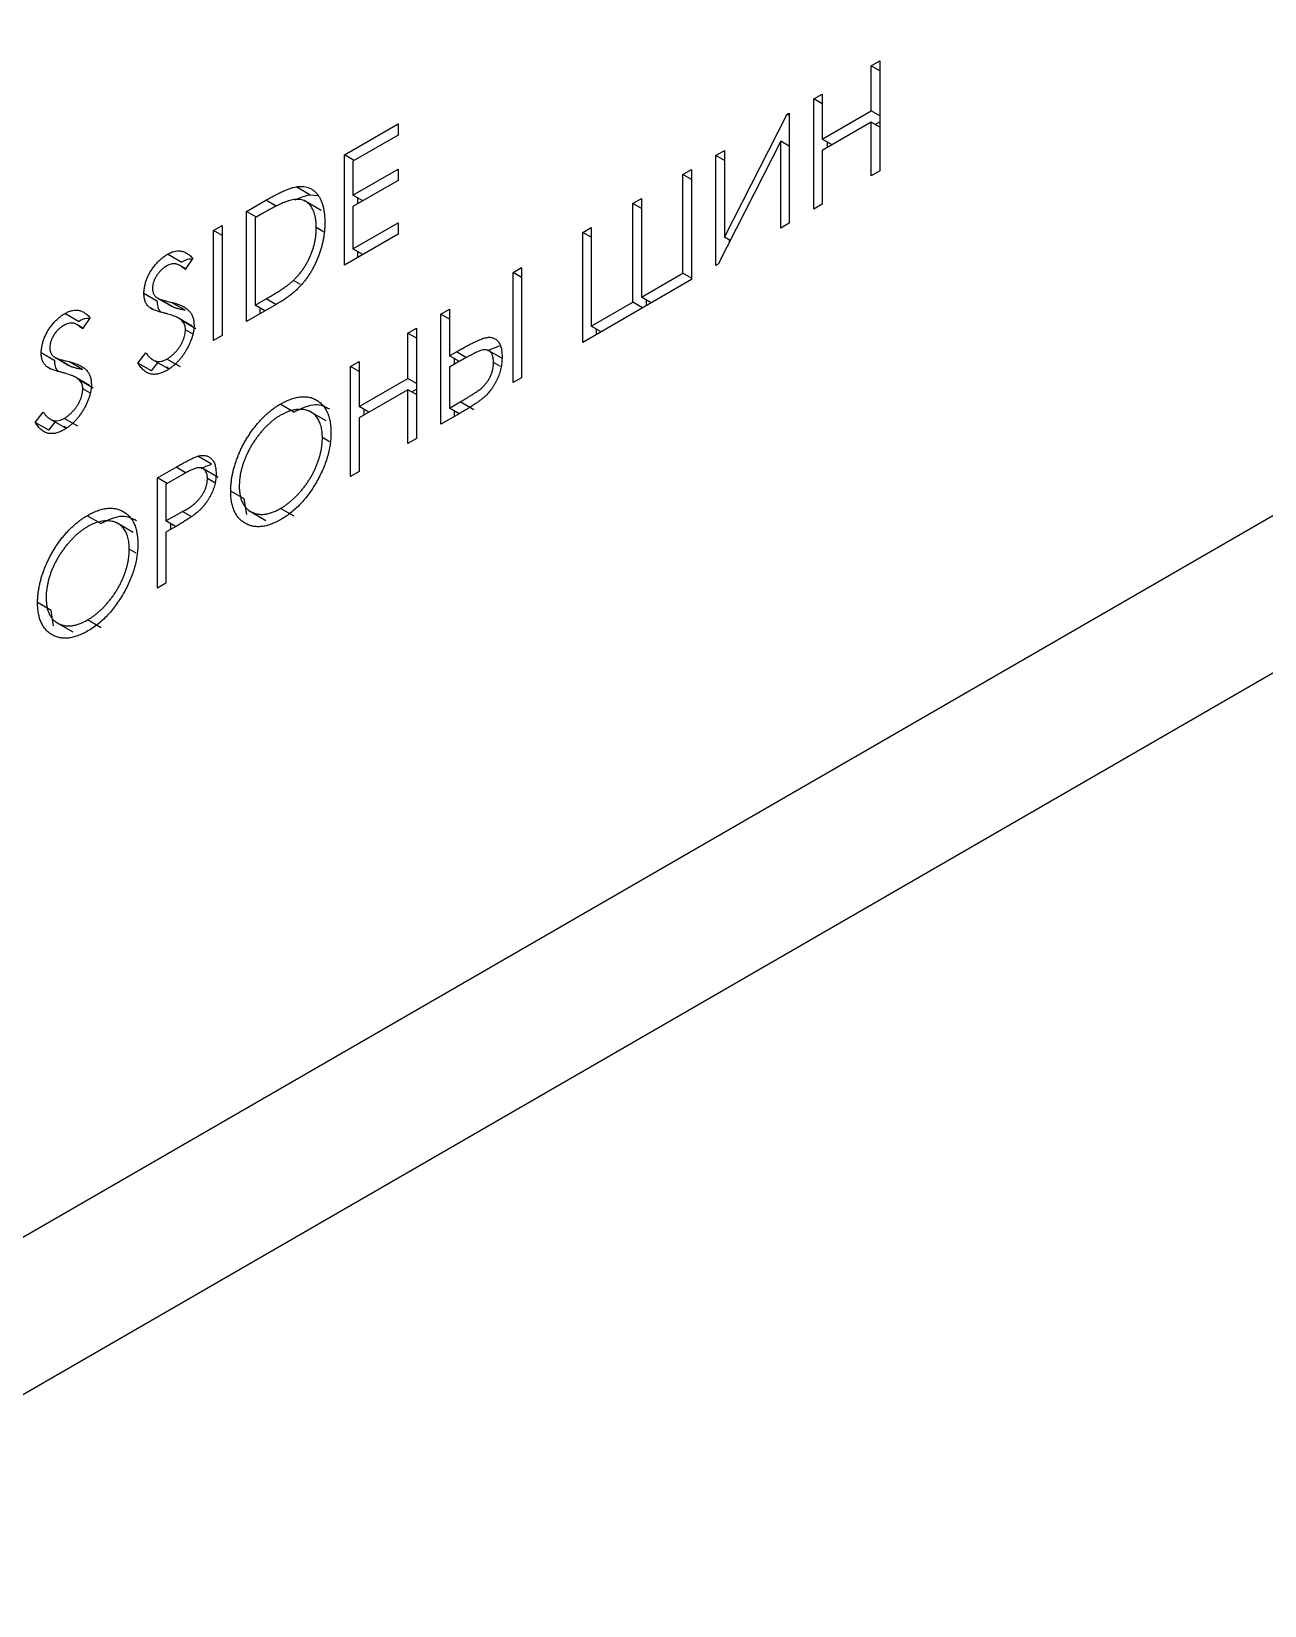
# Model space of a CAD drawing. Header units: millimetres. Extents: x 10 to 411, y 8 to 288.
# Drawn here: x 330.66 to 341.33, y 170.91 to 184.53 of the extents above; entities that cross this region are included whole.
import ezdxf

# ---------------------------------------------------------------- set-up
doc = ezdxf.new("R2010")
doc.units = ezdxf.units.MM

msp = doc.modelspace()

# ---------------------------------------------------------------- linework, layer by layer
at = {"color": 7, "linetype": 'Continuous', "lineweight": 25}
for p, q in [((280.93159, 145.434374), (369.084236, 196.323813)), ((282.110102, 144.754034), (370.262747, 195.643473)), ((337.92621, 184.233907), (338.000245, 184.276646)), ((338.000245, 184.276646), (338.000245, 183.324015)), ((337.92621, 183.843084), (337.92621, 184.233907)), ((338.000245, 184.191167), (337.92621, 184.233907)), ((337.42912, 183.946943), (337.503155, 183.989682)), ((337.503155, 183.989682), (337.503155, 183.598859)), ((337.42912, 182.994312), (337.42912, 183.946943)), ((337.503155, 183.904203), (337.42912, 183.946943)), ((333.367789, 183.462285), (333.83315, 183.730932)), ((333.83315, 183.730932), (333.83315, 183.633226)), ((336.657044, 182.750311), (337.199084, 183.814146)), ((337.199084, 183.814146), (337.217592, 183.82483)), ((337.217592, 183.803461), (337.199084, 183.814146)), ((337.217592, 183.82483), (337.217592, 182.8722)), ((337.503155, 183.598859), (337.92621, 183.843084)), ((337.92621, 183.745378), (337.503155, 183.501153)), ((338.000245, 183.800344), (337.92621, 183.843084)), ((337.92621, 183.281276), (337.92621, 183.745378)), ((338.000245, 183.702639), (337.92621, 183.745378)), ((337.959436, 183.726197), (338.000245, 183.749755)), ((333.83315, 183.633226), (333.441823, 183.407318)), ((337.143558, 183.580573), (336.601353, 182.516452)), ((337.143558, 182.82946), (337.143558, 183.580573)), ((337.217592, 183.537834), (337.143558, 183.580573)), ((337.58778, 183.550006), (337.503155, 183.598859)), ((333.367789, 182.509654), (333.367789, 183.462285)), ((333.452414, 183.413432), (333.367789, 183.462285)), ((336.583009, 183.458493), (336.657044, 183.501233)), ((336.583009, 182.505863), (336.583009, 183.458493)), ((336.657044, 183.415754), (336.583009, 183.458493)), ((336.657044, 183.501233), (336.657044, 182.750311)), ((337.212355, 183.540857), (337.217592, 183.551137)), ((337.503155, 183.501153), (337.503155, 183.037051)), ((337.546971, 183.526448), (337.546971, 183.573564)), ((333.441823, 183.407318), (333.441823, 183.114201)), ((333.441823, 183.114201), (333.83315, 183.340109)), ((333.83315, 183.340109), (333.83315, 183.242403)), ((336.297447, 183.293642), (336.371482, 183.336381)), ((336.371482, 183.336381), (336.371482, 182.38375)), ((338.000245, 183.324015), (337.92621, 183.281276)), ((333.067873, 183.118729), (332.950022, 183.186763)), ((333.83315, 183.242403), (333.441823, 183.016495)), ((336.297447, 182.438717), (336.297447, 183.293642)), ((336.371482, 183.250903), (336.297447, 183.293642)), ((332.521678, 182.973835), (332.688256, 183.069999)), ((333.166504, 182.982784), (333.01919, 183.067827)), ((333.067873, 183.118729), (333.134758, 183.111792)), ((333.526448, 183.065348), (333.441823, 183.114201)), ((333.48564, 183.04179), (333.48564, 183.088906)), ((335.863815, 183.043312), (335.93785, 183.086051)), ((335.863815, 182.188386), (335.863815, 183.043312)), ((335.93785, 183.000572), (335.863815, 183.043312)), ((335.93785, 183.086051), (335.93785, 182.231126)), ((337.503155, 183.037051), (337.42912, 182.994312)), ((332.521678, 182.021204), (332.521678, 182.973835)), ((332.606303, 182.924982), (332.521678, 182.973835)), ((332.653718, 182.952354), (332.595713, 182.918869)), ((332.595713, 182.918869), (332.595713, 182.161649)), ((333.441823, 183.016495), (333.441823, 182.650099)), ((332.236116, 182.808984), (332.31015, 182.851723)), ((332.236116, 181.856353), (332.236116, 182.808984)), ((332.31015, 182.766244), (332.236116, 182.808984)), ((332.31015, 182.851723), (332.31015, 181.899092)), ((333.186813, 182.797754), (333.124532, 182.833708)), ((333.83315, 182.778301), (333.367789, 182.509654)), ((333.441823, 182.650099), (333.83315, 182.876007)), ((333.83315, 182.876007), (333.83315, 182.778301)), ((335.430184, 182.792981), (335.504218, 182.835721)), ((335.430184, 181.84035), (335.430184, 182.792981)), ((335.504218, 182.750242), (335.430184, 182.792981)), ((335.504218, 182.835721), (335.504218, 181.980795)), ((337.217592, 182.8722), (337.143558, 182.82946)), ((333.526448, 182.601246), (333.441823, 182.650099)), ((333.48564, 182.577688), (333.48564, 182.624804)), ((336.706086, 182.721999), (336.657044, 182.750311)), ((336.700861, 182.711744), (336.700861, 182.725016)), ((331.954378, 182.534698), (331.836527, 182.602732)), ((331.993623, 182.477291), (331.943602, 182.506168)), ((332.056317, 182.568362), (331.989389, 182.47114)), ((336.601353, 182.516452), (336.583009, 182.505863)), ((332.988409, 182.340788), (332.926225, 182.376686)), ((334.82733, 182.444961), (334.901364, 182.4877)), ((334.82733, 181.49233), (334.82733, 182.444961)), ((334.901364, 182.402222), (334.82733, 182.444961)), ((334.901364, 182.4877), (334.901364, 181.53507)), ((336.371482, 182.38375), (335.430184, 181.84035)), ((335.93785, 182.231126), (336.297447, 182.438717)), ((336.371482, 182.395977), (336.297447, 182.438717)), ((331.751113, 182.195037), (331.633262, 182.263071)), ((331.75518, 182.221778), (331.873031, 182.153744)), ((331.879517, 182.150084), (331.761666, 182.218118)), ((332.595713, 182.161649), (332.690405, 182.216314)), ((336.022475, 182.182273), (335.93785, 182.231126)), ((331.065962, 182.021827), (330.948111, 182.089861)), ((331.714786, 182.12421), (331.679368, 182.144656)), ((331.990404, 182.119255), (331.872553, 182.187289)), ((331.873601, 182.154636), (331.879517, 182.150084)), ((332.777329, 182.168789), (332.521678, 182.021204)), ((332.680338, 182.112797), (332.595713, 182.161649)), ((332.639529, 182.089238), (332.639529, 182.136355)), ((334.203323, 182.08473), (334.277358, 182.127469)), ((334.203323, 181.132099), (334.203323, 182.08473)), ((334.277358, 182.041991), (334.203323, 182.08473)), ((334.277358, 182.127469), (334.277358, 181.724433)), ((335.504218, 181.980795), (335.863815, 182.188386)), ((335.94844, 182.139533), (335.863815, 182.188386)), ((335.981666, 182.158715), (335.981666, 182.205831)), ((331.105207, 181.964419), (331.055186, 181.993296)), ((331.167901, 182.05549), (331.100972, 181.958268)), ((332.051371, 181.98131), (331.93352, 182.049344)), ((332.081129, 181.959043), (331.963278, 182.027077)), ((332.052795, 181.916046), (331.992859, 181.950646)), ((333.917761, 181.919878), (333.991795, 181.962618)), ((333.991795, 181.962618), (333.991795, 181.009987)), ((335.588843, 181.931943), (335.504218, 181.980795)), ((335.548035, 181.908384), (335.548035, 181.955501)), ((332.31015, 181.899092), (332.236116, 181.856353)), ((333.917761, 181.529055), (333.917761, 181.919878)), ((333.991795, 181.877139), (333.917761, 181.919878)), ((334.605892, 181.770832), (334.709149, 181.811583)), ((330.862697, 181.682166), (330.744846, 181.7502)), ((330.866764, 181.708906), (330.984615, 181.640872)), ((330.991101, 181.637213), (330.87325, 181.705247)), ((331.101988, 181.606383), (330.984136, 181.674417)), ((331.58038, 181.661575), (331.650118, 181.750115)), ((331.695744, 181.698745), (331.843058, 181.613702)), ((331.94909, 181.627867), (331.831239, 181.695901)), ((333.420671, 181.632914), (333.494705, 181.675654)), ((333.494705, 181.675654), (333.494705, 181.284831)), ((334.277358, 181.724433), (334.337511, 181.759159)), ((334.362587, 181.675231), (334.277358, 181.724433)), ((334.321174, 181.652022), (334.321174, 181.699138)), ((334.735917, 181.700149), (334.618066, 181.768183)), ((330.82637, 181.611338), (330.790952, 181.631784)), ((330.985184, 181.641765), (330.991101, 181.637213)), ((331.162955, 181.468438), (331.045103, 181.536472)), ((331.698231, 181.593541), (331.58038, 181.661575)), ((331.698231, 181.593541), (331.754416, 181.664874)), ((331.832331, 181.628298), (331.850732, 181.612922)), ((333.420671, 180.680283), (333.420671, 181.632914)), ((333.494705, 181.590175), (333.420671, 181.632914)), ((334.350566, 181.66899), (334.277358, 181.626727)), ((334.277358, 181.626727), (334.277358, 181.272544)), ((334.718175, 181.633426), (334.658108, 181.668102)), ((334.901364, 181.53507), (334.82733, 181.49233)), ((331.192713, 181.446171), (331.074862, 181.514205)), ((331.164379, 181.403174), (331.104443, 181.437775)), ((333.494705, 181.284831), (333.917761, 181.529055)), ((333.917761, 181.431349), (333.494705, 181.187125)), ((333.991795, 181.486316), (333.917761, 181.529055)), ((333.917761, 180.967247), (333.917761, 181.431349)), ((333.991795, 181.38861), (333.917761, 181.431349)), ((333.950987, 181.412168), (333.991795, 181.435727)), ((332.93038, 181.238234), (332.812529, 181.306268)), ((333.57933, 181.235978), (333.494705, 181.284831)), ((334.277358, 181.272544), (334.370066, 181.326063)), ((334.361983, 181.223691), (334.277358, 181.272544)), ((334.487918, 181.258029), (334.370066, 181.326063)), ((330.691964, 181.148704), (330.761702, 181.237243)), ((330.809815, 181.08067), (330.691964, 181.148704)), ((330.807328, 181.185873), (330.954641, 181.100831)), ((330.809815, 181.08067), (330.866, 181.152002)), ((331.060674, 181.114996), (330.942822, 181.18303)), ((333.211565, 181.161876), (333.064251, 181.246919)), ((333.494705, 181.187125), (333.494705, 180.723023)), ((333.538522, 181.21242), (333.538522, 181.259536)), ((334.366761, 181.22645), (334.203323, 181.132099)), ((334.321174, 181.200133), (334.321174, 181.247249)), ((330.943915, 181.115427), (330.962316, 181.10005)), ((333.23856, 180.981443), (333.177414, 181.016742)), ((333.991795, 181.009987), (333.917761, 180.967247)), ((332.217135, 180.787747), (332.099284, 180.855781)), ((331.749602, 180.668227), (331.911388, 180.761624)), ((332.276337, 180.671863), (332.129023, 180.756905)), ((333.494705, 180.723023), (333.420671, 180.680283)), ((331.749602, 179.715596), (331.749602, 180.668227)), ((331.834227, 180.619374), (331.749602, 180.668227)), ((331.974516, 180.700361), (331.823637, 180.61326)), ((331.823637, 180.61326), (331.823637, 180.295717)), ((332.247322, 180.625655), (332.183234, 180.662652)), ((332.502036, 180.486016), (332.384185, 180.55405)), ((332.523044, 180.352516), (332.502036, 180.486016)), ((331.259311, 180.273546), (331.14146, 180.34158)), ((331.823637, 180.295717), (331.968071, 180.376997)), ((332.541957, 180.386243), (332.689271, 180.3012)), ((332.934015, 180.336554), (332.816164, 180.404588)), ((331.540497, 180.197189), (331.393183, 180.282232)), ((331.907828, 180.247114), (331.823637, 180.295717)), ((331.882633, 180.232069), (331.823637, 180.198011)), ((331.823637, 180.198011), (331.823637, 179.758335)), ((331.867453, 180.223306), (331.867453, 180.270422)), ((331.567492, 180.016756), (331.506345, 180.052055)), ((331.823637, 179.758335), (331.749602, 179.715596)), ((330.830968, 179.521329), (330.713117, 179.589363)), ((330.851975, 179.387829), (330.830968, 179.521329)), ((330.870889, 179.421555), (331.018203, 179.336513)), ((331.262947, 179.371867), (331.145096, 179.439901))]:
    msp.add_line(p, q, dxfattribs=at)
at = {"color": 8, "linetype": 'Continuous', "lineweight": 25}
for p, q in [((332.777462, 183.018501), (332.688256, 183.069999)), ((332.775029, 182.167461), (332.690405, 182.216314)), ((334.425927, 181.708117), (334.337511, 181.759159)), ((331.999826, 180.710569), (331.911388, 180.761624)), ((332.042444, 180.334062), (331.968071, 180.376997))]:
    msp.add_line(p, q, dxfattribs=at)
at = {"color": 7, "linetype": 'Continuous', "lineweight": 25}
for points, knots in [([(332.688256, 183.069999), (332.702745, 183.078242), (332.730736, 183.094169), (332.771185, 183.116044), (332.808611, 183.135039), (332.84289, 183.151026), (332.874116, 183.164383), (332.902202, 183.174745), (332.927293, 183.18232), (332.942724, 183.185337), (332.950022, 183.186763)], [0, 0, 0, 0, 0.164289216, 0.317405911, 0.458843612, 0.589366542, 0.707831319, 0.815770031, 0.912879903, 1, 1, 1, 1]), ([(332.950022, 183.186763), (332.959566, 183.188073), (332.978439, 183.190664), (333.005311, 183.190511), (333.030608, 183.187365), (333.054465, 183.18128), (333.076339, 183.171381), (333.097082, 183.159116), (333.115848, 183.143115), (333.133033, 183.124164), (333.148527, 183.10254), (333.161994, 183.078106), (333.173179, 183.050879), (333.182464, 183.021172), (333.189782, 182.988871), (333.194775, 182.953726), (333.198068, 182.916248), (333.198399, 182.889718), (333.198567, 182.876257)], [0, 0, 0, 0, 0.061544966, 0.121694296, 0.181154855, 0.239875389, 0.298701942, 0.357647424, 0.417604843, 0.478494041, 0.540407051, 0.602344994, 0.665004328, 0.728559309, 0.793650542, 0.860534268, 0.929235961, 1, 1, 1, 1]), ([(332.90722, 183.071982), (332.900302, 183.070197), (332.885592, 183.066403), (332.861589, 183.05767), (332.834574, 183.046594), (332.804427, 183.033017), (332.771184, 183.016572), (332.734819, 182.997639), (332.695315, 182.976224), (332.667931, 182.96051), (332.653718, 182.952354)], [0, 0, 0, 0, 0.084318617, 0.179284514, 0.286582528, 0.405111483, 0.535592873, 0.67819021, 0.83297584, 1, 1, 1, 1]), ([(333.124532, 182.833708), (333.124411, 182.84478), (333.124173, 182.86653), (333.121186, 182.89692), (333.11682, 182.925287), (333.110507, 182.951304), (333.102463, 182.975154), (333.092423, 182.996527), (333.080952, 183.016036), (333.067304, 183.032647), (333.052357, 183.047178), (333.035769, 183.05882), (333.017803, 183.067772), (332.998656, 183.074448), (332.977788, 183.077824), (332.95569, 183.078863), (332.932038, 183.076917), (332.915583, 183.073645), (332.90722, 183.071982)], [0, 0, 0, 0, 0.070151176, 0.1378126062, 0.2032262472, 0.2671740553, 0.3300240034, 0.3917942718, 0.453084399, 0.5143339076, 0.5749999928, 0.6348654826, 0.6941163152, 0.7534416218, 0.8131258003, 0.8740796856, 0.9360070133, 1, 1, 1, 1]), ([(332.942368, 183.073618), (332.946267, 183.0757), (332.988878, 183.098458), (333.030269, 183.109079), (333.067873, 183.118729)], [0, 0, 0, 0, 0.091504343, 1, 1, 1, 1]), ([(333.198567, 182.876257), (333.198418, 182.864397), (333.198126, 182.841024), (333.195503, 182.805313), (333.19169, 182.769929), (333.185787, 182.734512), (333.178621, 182.699257), (333.169437, 182.664061), (333.158917, 182.629043), (333.146648, 182.594357), (333.13318, 182.56043), (333.118726, 182.527433), (333.103303, 182.495727), (333.086762, 182.465158), (333.069319, 182.435882), (333.050857, 182.407671), (333.031331, 182.380842), (333.010827, 182.354833), (332.988747, 182.329724), (332.964674, 182.305367), (332.938503, 182.281591), (332.910301, 182.258078), (332.880017, 182.234859), (332.847622, 182.212313), (332.813167, 182.189822), (332.789507, 182.175936), (332.777329, 182.168789)], [0, 0, 0, 0, 0.046080683, 0.0908068, 0.134295271, 0.177024386, 0.218822734, 0.260244116, 0.301079867, 0.341613894, 0.381583419, 0.420119591, 0.458074619, 0.494738488, 0.531194623, 0.566933698, 0.602712651, 0.638326606, 0.674853249, 0.713467371, 0.754441804, 0.797815361, 0.843989456, 0.89307157, 0.944963346, 1, 1, 1, 1]), ([(332.926225, 182.376686), (332.933755, 182.384095), (332.948636, 182.398737), (332.970057, 182.422142), (332.990034, 182.446751), (333.008916, 182.472187), (333.026435, 182.498807), (333.042799, 182.526373), (333.057974, 182.554957), (333.071803, 182.584445), (333.08418, 182.614641), (333.094897, 182.645199), (333.10429, 182.676045), (333.111663, 182.707167), (333.117441, 182.738573), (333.121534, 182.77021), (333.124083, 182.802156), (333.12438, 182.823055), (333.124532, 182.833708)], [0, 0, 0, 0, 0.0624145, 0.123338231, 0.183124538, 0.241782995, 0.300578883, 0.359680075, 0.418881641, 0.479530664, 0.540850536, 0.602303396, 0.664463212, 0.727805723, 0.792894815, 0.859672328, 0.928464401, 1, 1, 1, 1]), ([(331.836527, 182.602732), (331.846248, 182.607957), (331.865581, 182.618348), (331.894018, 182.628069), (331.921397, 182.632797), (331.943422, 182.63294), (331.96066, 182.630335), (331.973805, 182.626487), (331.987127, 182.62101), (332.000731, 182.613932), (332.014388, 182.604983), (332.0283, 182.594394), (332.042499, 182.582298), (332.051634, 182.573085), (332.056317, 182.568362)], [0, 0, 0, 0, 0.107232799, 0.213251813, 0.318830447, 0.426793531, 0.483645951, 0.543603822, 0.60830765, 0.67712676, 0.750685636, 0.828713418, 0.912190348, 1, 1, 1, 1]), ([(331.633262, 182.263071), (331.63357, 182.273328), (331.634178, 182.293621), (331.639326, 182.325725), (331.647451, 182.358228), (331.658835, 182.391019), (331.673509, 182.423433), (331.69049, 182.455177), (331.710716, 182.485299), (331.732908, 182.514226), (331.757199, 182.540864), (331.782653, 182.565073), (331.80931, 182.585854), (331.827365, 182.597051), (331.836527, 182.602732)], [0, 0, 0, 0, 0.083785371, 0.165779888, 0.246280008, 0.327460928, 0.408796954, 0.489715241, 0.571376032, 0.655523321, 0.741019483, 0.826546761, 0.911988852, 1, 1, 1, 1]), ([(331.828264, 182.500257), (331.819742, 182.495007), (331.803308, 182.484884), (331.779975, 182.464468), (331.758976, 182.441409), (331.740932, 182.415665), (331.725909, 182.388832), (331.715042, 182.361661), (331.708501, 182.334809), (331.707703, 182.318251), (331.707297, 182.309818)], [0, 0, 0, 0, 0.143073084, 0.275902964, 0.402370856, 0.528413645, 0.650356379, 0.765895086, 0.880774131, 1, 1, 1, 1]), ([(331.989389, 182.47114), (331.985347, 182.474819), (331.977565, 182.481904), (331.965749, 182.491297), (331.954612, 182.499679), (331.94364, 182.50621), (331.933412, 182.511928), (331.923485, 182.516148), (331.914002, 182.51905), (331.902048, 182.521088), (331.887029, 182.52128), (331.868177, 182.517894), (331.848475, 182.511027), (331.835057, 182.503876), (331.828264, 182.500257)], [0, 0, 0, 0, 0.098469431, 0.189629101, 0.274184089, 0.352183161, 0.423198873, 0.488550946, 0.548473346, 0.601440164, 0.701198082, 0.799591802, 0.898545098, 1, 1, 1, 1]), ([(331.954378, 182.534698), (331.980367, 182.548264), (332.015125, 182.566407), (332.043894, 182.561976), (332.051151, 182.560858)], [0, 0, 0, 0, 0.7477439553, 1, 1, 1, 1]), ([(332.690405, 182.216314), (332.704011, 182.224236), (332.730182, 182.239474), (332.767814, 182.262338), (332.802198, 182.28405), (332.833339, 182.304634), (332.86122, 182.324177), (332.885899, 182.342269), (332.907295, 182.35941), (332.920242, 182.371225), (332.926225, 182.376686)], [0, 0, 0, 0, 0.171900665, 0.330627932, 0.475548836, 0.60674619, 0.725023803, 0.829742387, 0.92132282, 1, 1, 1, 1]), ([(331.679368, 182.144656), (331.675721, 182.148158), (331.668549, 182.155045), (331.659082, 182.166815), (331.651035, 182.179814), (331.644727, 182.194271), (331.639416, 182.209505), (331.635843, 182.226182), (331.633606, 182.243986), (331.633377, 182.256705), (331.633262, 182.263071)], [0, 0, 0, 0, 0.133506769, 0.262558979, 0.388264447, 0.512667355, 0.63372227, 0.75539386, 0.877552945, 1, 1, 1, 1]), ([(331.707297, 182.309818), (331.707389, 182.304768), (331.707575, 182.294659), (331.710162, 182.281059), (331.713485, 182.267923), (331.718751, 182.256015), (331.726021, 182.245107), (331.735568, 182.235098), (331.747592, 182.225967), (331.756803, 182.22083), (331.761666, 182.218118)], [0, 0, 0, 0, 0.107285214, 0.214745861, 0.32293856, 0.434116163, 0.553412311, 0.686072985, 0.834255992, 1, 1, 1, 1]), ([(331.761666, 182.218118), (331.763472, 182.2173), (331.767762, 182.215356), (331.775605, 182.212645), (331.785962, 182.209696), (331.798564, 182.205924), (331.813641, 182.201813), (331.831196, 182.197529), (331.851033, 182.192491), (331.865109, 182.189088), (331.872553, 182.187289)], [0, 0, 0, 0, 0.052594282, 0.124951974, 0.218093899, 0.333502411, 0.468789179, 0.624937586, 0.801683048, 1, 1, 1, 1]), ([(330.744846, 181.7502), (330.745153, 181.760456), (330.745762, 181.780749), (330.75091, 181.812853), (330.759035, 181.845357), (330.770418, 181.878147), (330.785093, 181.910561), (330.802074, 181.942306), (330.8223, 181.972427), (330.844492, 182.001355), (330.868783, 182.027992), (330.894236, 182.052202), (330.920894, 182.072982), (330.938949, 182.084179), (330.948111, 182.089861)], [0, 0, 0, 0, 0.083785371, 0.165779888, 0.246280008, 0.327460928, 0.408796954, 0.489715241, 0.571376032, 0.655523321, 0.741019483, 0.826546761, 0.911988852, 1, 1, 1, 1]), ([(330.948111, 182.089861), (330.957832, 182.095085), (330.977165, 182.105476), (331.005602, 182.115197), (331.032981, 182.119925), (331.055006, 182.120068), (331.072244, 182.117463), (331.085389, 182.113615), (331.098711, 182.108139), (331.112315, 182.101061), (331.125972, 182.092111), (331.139884, 182.081522), (331.154083, 182.069427), (331.163218, 182.060213), (331.167901, 182.05549)], [0, 0, 0, 0, 0.107232799, 0.213251813, 0.318830447, 0.426793531, 0.483645951, 0.543603822, 0.60830765, 0.67712676, 0.750685636, 0.828713418, 0.912190348, 1, 1, 1, 1]), ([(331.814548, 182.093119), (331.805868, 182.095247), (331.789274, 182.099316), (331.766067, 182.106176), (331.745315, 182.112716), (331.727109, 182.119164), (331.711459, 182.125528), (331.69824, 182.131587), (331.687789, 182.137906), (331.681978, 182.142564), (331.679368, 182.144656)], [0, 0, 0, 0, 0.181535301, 0.347081672, 0.495567816, 0.628357302, 0.74551967, 0.845830751, 0.930781807, 1, 1, 1, 1]), ([(331.779632, 182.103318), (331.772409, 182.112152), (331.754279, 182.134325), (331.752302, 182.172233), (331.751113, 182.195037)], [0, 0, 0, 0, 0.3984055312, 1, 1, 1, 1]), ([(331.963278, 182.027077), (331.959585, 182.030401), (331.95183, 182.03738), (331.9385, 182.046735), (331.922857, 182.055292), (331.905438, 182.064033), (331.885607, 182.071716), (331.863987, 182.079613), (331.840025, 182.086629), (331.823219, 182.09091), (331.814548, 182.093119)], [0, 0, 0, 0, 0.090279215, 0.189529918, 0.299197872, 0.418925887, 0.548376285, 0.68813637, 0.839083502, 1, 1, 1, 1]), ([(331.872553, 182.187289), (331.881506, 182.184934), (331.898843, 182.180374), (331.923511, 182.172727), (331.945878, 182.164233), (331.966021, 182.155073), (331.984142, 182.145521), (332.000037, 182.135219), (332.013869, 182.1244), (332.028761, 182.108889), (332.043977, 182.088066), (332.057045, 182.059334), (332.065284, 182.027674), (332.066362, 182.003819), (332.066894, 181.99205)], [0, 0, 0, 0, 0.09697231, 0.187773439, 0.272396139, 0.351320997, 0.424334774, 0.491908784, 0.55423322, 0.611267658, 0.716347845, 0.814540086, 0.908495456, 1, 1, 1, 1]), ([(331.879517, 182.150084), (331.881323, 182.149266), (331.885613, 182.147322), (331.893456, 182.144611), (331.903814, 182.141662), (331.916415, 182.13789), (331.931492, 182.133779), (331.949047, 182.129495), (331.968884, 182.124457), (331.982961, 182.121054), (331.990404, 182.119255)], [0, 0, 0, 0, 0.052594282, 0.124951974, 0.218093899, 0.333502411, 0.468789179, 0.624937586, 0.801683048, 1, 1, 1, 1]), ([(330.939848, 181.987385), (330.931326, 181.982135), (330.914891, 181.972012), (330.891559, 181.951597), (330.87056, 181.928537), (330.852516, 181.902793), (330.837493, 181.87596), (330.826626, 181.848789), (330.820085, 181.821937), (330.819287, 181.805379), (330.81888, 181.796946)], [0, 0, 0, 0, 0.143073084, 0.275902964, 0.402370856, 0.528413645, 0.650356379, 0.765895086, 0.880774131, 1, 1, 1, 1]), ([(331.100972, 181.958268), (331.096931, 181.961947), (331.089148, 181.969032), (331.077333, 181.978425), (331.066196, 181.986807), (331.055224, 181.993338), (331.044996, 181.999056), (331.035069, 182.003276), (331.025586, 182.006178), (331.013632, 182.008216), (330.998613, 182.008408), (330.979761, 182.005023), (330.960059, 181.998155), (330.946641, 181.991005), (330.939848, 181.987385)], [0, 0, 0, 0, 0.098469431, 0.189629101, 0.274184089, 0.352183161, 0.423198873, 0.488550946, 0.548473346, 0.601440164, 0.701198082, 0.799591802, 0.898545098, 1, 1, 1, 1]), ([(331.065962, 182.021827), (331.091951, 182.035393), (331.126708, 182.053535), (331.155478, 182.049104), (331.162735, 182.047986)], [0, 0, 0, 0, 0.747743955, 1, 1, 1, 1]), ([(332.066894, 181.99205), (332.066739, 181.98342), (332.066432, 181.966327), (332.062906, 181.939454), (332.057739, 181.912348), (332.049952, 181.884741), (332.040448, 181.856733), (332.028388, 181.82843), (332.014409, 181.799727), (331.998373, 181.771095), (331.980826, 181.74318), (331.96228, 181.716652), (331.942705, 181.692159), (331.922207, 181.669561), (331.900781, 181.648772), (331.878435, 181.629772), (331.855131, 181.612575), (331.839292, 181.603042), (331.831239, 181.598196)], [0, 0, 0, 0, 0.061484255, 0.121774528, 0.18091956, 0.240256115, 0.300114444, 0.361145948, 0.423500582, 0.488669361, 0.553954105, 0.617581261, 0.680238427, 0.742187389, 0.804663212, 0.868258989, 0.933020257, 1, 1, 1, 1]), ([(331.831239, 181.695901), (331.838472, 181.70031), (331.852811, 181.709049), (331.873921, 181.725667), (331.894423, 181.74431), (331.913894, 181.7653), (331.932065, 181.787586), (331.948, 181.811033), (331.961776, 181.834937), (331.973045, 181.859238), (331.981691, 181.883368), (331.988336, 181.906849), (331.992023, 181.929437), (331.992579, 181.943533), (331.992859, 181.950646)], [0, 0, 0, 0, 0.091263605, 0.180930311, 0.27008822, 0.360156133, 0.448342532, 0.532665842, 0.613833704, 0.693981527, 0.772715977, 0.849335172, 0.923967327, 1, 1, 1, 1]), ([(331.992859, 181.950646), (331.992511, 181.958377), (331.991805, 181.974093), (331.985834, 181.994435), (331.976442, 182.012554), (331.967777, 182.022114), (331.963278, 182.027077)], [0, 0, 0, 0, 0.234723374, 0.477158319, 0.728556284, 1, 1, 1, 1]), ([(334.337511, 181.759159), (334.350732, 181.766799), (334.376186, 181.781508), (334.412871, 181.801564), (334.446656, 181.819951), (334.47755, 181.835525), (334.505625, 181.849491), (334.530732, 181.860614), (334.55299, 181.870033), (334.572687, 181.87694), (334.590594, 181.881986), (334.607185, 181.884575), (334.622985, 181.88552), (334.637897, 181.8844), (334.651858, 181.881091), (334.664973, 181.875831), (334.677169, 181.868489), (334.688615, 181.859504), (334.698889, 181.848405), (334.707796, 181.835267), (334.715246, 181.82003), (334.721599, 181.80308), (334.726341, 181.783887), (334.729546, 181.762616), (334.731841, 181.739735), (334.73204, 181.723258), (334.732142, 181.714849)], [0, 0, 0, 0, 0.074567569, 0.143559463, 0.20697865, 0.265179142, 0.318151587, 0.365671751, 0.407721377, 0.444768478, 0.478831817, 0.511853356, 0.544252209, 0.576392304, 0.608285163, 0.640468779, 0.673204056, 0.706500701, 0.740200782, 0.77442245, 0.808776438, 0.844348021, 0.88119656, 0.9189943, 0.958658813, 1, 1, 1, 1]), ([(330.790952, 181.631784), (330.787305, 181.635286), (330.780133, 181.642173), (330.770666, 181.653944), (330.762619, 181.666942), (330.756311, 181.681399), (330.750999, 181.696633), (330.747427, 181.71331), (330.745189, 181.731115), (330.74496, 181.743833), (330.744846, 181.7502)], [0, 0, 0, 0, 0.133506769, 0.262558979, 0.388264447, 0.512667355, 0.63372227, 0.75539386, 0.877552945, 1, 1, 1, 1]), ([(330.81888, 181.796946), (330.818973, 181.791896), (330.819159, 181.781787), (330.821745, 181.768188), (330.825069, 181.755052), (330.830335, 181.743143), (330.837605, 181.732235), (330.847152, 181.722227), (330.859176, 181.713095), (330.868387, 181.707959), (330.87325, 181.705247)], [0, 0, 0, 0, 0.107285214, 0.214745861, 0.32293856, 0.434116163, 0.553412311, 0.686072985, 0.834255992, 1, 1, 1, 1]), ([(330.891215, 181.590446), (330.883992, 181.59928), (330.865863, 181.621454), (330.863886, 181.659361), (330.862697, 181.682166)], [0, 0, 0, 0, 0.398405531, 1, 1, 1, 1]), ([(330.87325, 181.705247), (330.875055, 181.704428), (330.879346, 181.702484), (330.887189, 181.699774), (330.897546, 181.696825), (330.910147, 181.693052), (330.925225, 181.688941), (330.94278, 181.684657), (330.962617, 181.679619), (330.976693, 181.676216), (330.984136, 181.674417)], [0, 0, 0, 0, 0.052594282, 0.124951974, 0.218093899, 0.333502411, 0.468789179, 0.624937586, 0.801683048, 1, 1, 1, 1]), ([(330.984136, 181.674417), (330.99309, 181.672062), (331.010427, 181.667503), (331.035095, 181.659856), (331.057461, 181.651361), (331.077605, 181.642202), (331.095725, 181.632649), (331.111621, 181.622347), (331.125453, 181.611529), (331.140344, 181.596018), (331.155561, 181.575194), (331.168629, 181.546462), (331.176868, 181.514802), (331.177946, 181.490948), (331.178477, 181.479178)], [0, 0, 0, 0, 0.09697231, 0.187773439, 0.272396139, 0.351320997, 0.424334774, 0.491908784, 0.55423322, 0.611267658, 0.716347845, 0.814540086, 0.908495456, 1, 1, 1, 1]), ([(331.650118, 181.750115), (331.656604, 181.741321), (331.669031, 181.724473), (331.689762, 181.703981), (331.711242, 181.688792), (331.733631, 181.67916), (331.756793, 181.674771), (331.780878, 181.6761), (331.805805, 181.682647), (331.822769, 181.691488), (331.831239, 181.695901)], [0, 0, 0, 0, 0.159004299, 0.3046461, 0.438546905, 0.562322299, 0.677432543, 0.786897393, 0.893610889, 1, 1, 1, 1]), ([(334.658108, 181.668102), (334.658011, 181.673774), (334.657821, 181.684893), (334.656385, 181.70049), (334.653649, 181.714517), (334.650137, 181.727288), (334.645365, 181.738464), (334.63986, 181.748505), (334.632963, 181.756771), (334.622729, 181.765986), (334.607966, 181.773955), (334.587835, 181.778309), (334.565342, 181.776945), (334.544558, 181.770736), (334.525873, 181.762733), (334.508965, 181.755126), (334.489341, 181.745442), (334.466912, 181.733764), (334.441739, 181.720411), (334.413752, 181.704987), (334.383067, 181.6876), (334.361693, 181.675361), (334.350566, 181.66899)], [0, 0, 0, 0, 0.037605749, 0.073716315, 0.108196314, 0.142040741, 0.174302274, 0.206425665, 0.238166751, 0.269995626, 0.332309098, 0.393004903, 0.454318202, 0.518026614, 0.554288992, 0.597132167, 0.646969648, 0.703422698, 0.767366097, 0.837961905, 0.915641803, 1, 1, 1, 1]), ([(334.732142, 181.714849), (334.732021, 181.70644), (334.731782, 181.689975), (334.729759, 181.664828), (334.72645, 181.64011), (334.722077, 181.61576), (334.715985, 181.591661), (334.709067, 181.567903), (334.700273, 181.544467), (334.690612, 181.521557), (334.679893, 181.49933), (334.668238, 181.478106), (334.656041, 181.457748), (334.642886, 181.438558), (334.629184, 181.420263), (334.614741, 181.403113), (334.599566, 181.387082), (334.583384, 181.37169), (334.565388, 181.356568), (334.545086, 181.340727), (334.52205, 181.323779), (334.496293, 181.306196), (334.467812, 181.287401), (334.436563, 181.267959), (334.402571, 181.247357), (334.378991, 181.23359), (334.366761, 181.22645)], [0, 0, 0, 0, 0.042752954, 0.083716217, 0.123400937, 0.161299887, 0.198435874, 0.234845534, 0.270460341, 0.305838323, 0.340485374, 0.374190561, 0.407195491, 0.439754092, 0.472055115, 0.504157868, 0.536326846, 0.569234912, 0.604761469, 0.645521607, 0.691285934, 0.742408835, 0.79865272, 0.860360934, 0.927579242, 1, 1, 1, 1]), ([(330.926132, 181.580247), (330.917452, 181.582375), (330.900857, 181.586445), (330.877651, 181.593304), (330.856898, 181.599845), (330.838693, 181.606293), (330.823042, 181.612656), (330.809823, 181.618715), (330.799373, 181.625034), (330.793561, 181.629693), (330.790952, 181.631784)], [0, 0, 0, 0, 0.181535301, 0.347081672, 0.495567816, 0.628357302, 0.74551967, 0.845830751, 0.930781807, 1, 1, 1, 1]), ([(331.074862, 181.514205), (331.071168, 181.517529), (331.063414, 181.524508), (331.050083, 181.533863), (331.034441, 181.542421), (331.017021, 181.551161), (330.997191, 181.558844), (330.975571, 181.566741), (330.951608, 181.573757), (330.934803, 181.578038), (330.926132, 181.580247)], [0, 0, 0, 0, 0.0902792147, 0.1895299184, 0.2991978724, 0.4189258868, 0.5483762854, 0.6881363695, 0.8390835017, 1, 1, 1, 1]), ([(330.991101, 181.637213), (330.992907, 181.636394), (330.997197, 181.63445), (331.00504, 181.63174), (331.015397, 181.628791), (331.027999, 181.625018), (331.043076, 181.620907), (331.060631, 181.616623), (331.080468, 181.611585), (331.094544, 181.608182), (331.101988, 181.606383)], [0, 0, 0, 0, 0.052594282, 0.124951974, 0.218093899, 0.333502411, 0.468789179, 0.624937586, 0.801683048, 1, 1, 1, 1]), ([(331.831239, 181.598196), (331.825008, 181.594738), (331.812624, 181.587866), (331.794308, 181.579736), (331.776362, 181.572835), (331.759011, 181.568309), (331.742031, 181.565169), (331.725498, 181.563828), (331.709401, 181.564366), (331.693652, 181.566514), (331.67829, 181.570726), (331.66346, 181.5774), (331.648675, 181.585833), (331.634371, 181.59674), (331.620258, 181.609643), (331.606616, 181.6249), (331.593162, 181.642222), (331.58472, 181.655004), (331.58038, 181.661575)], [0, 0, 0, 0, 0.0572082694, 0.1136960597, 0.1691779164, 0.2241592166, 0.2787198784, 0.3337942174, 0.3892414593, 0.4458220734, 0.5037042811, 0.5642938918, 0.6279754159, 0.6950382597, 0.7653727259, 0.8396114431, 0.9175377501, 1, 1, 1, 1]), ([(334.370066, 181.326063), (334.381745, 181.332816), (334.404003, 181.345685), (334.435842, 181.364924), (334.4645, 181.38244), (334.489939, 181.398998), (334.512235, 181.413524), (334.531299, 181.427239), (334.547253, 181.439406), (334.564094, 181.453517), (334.582073, 181.471744), (334.601144, 181.495325), (334.618173, 181.520691), (334.632399, 181.548096), (334.644207, 181.57692), (334.652173, 181.606859), (334.657282, 181.637774), (334.657825, 181.657729), (334.658108, 181.668102)], [0, 0, 0, 0, 0.093372406, 0.177953503, 0.254634041, 0.32257614, 0.381758003, 0.433218739, 0.476083332, 0.510910814, 0.571119516, 0.628916748, 0.685938529, 0.743695472, 0.802990307, 0.864178519, 0.929393543, 1, 1, 1, 1]), ([(331.178477, 181.479178), (331.178323, 181.470548), (331.178016, 181.453456), (331.174489, 181.426582), (331.169323, 181.399476), (331.161536, 181.37187), (331.152032, 181.343861), (331.139972, 181.315558), (331.125993, 181.286855), (331.109957, 181.258223), (331.09241, 181.230308), (331.073864, 181.20378), (331.054289, 181.179287), (331.033791, 181.156689), (331.012365, 181.135901), (330.990018, 181.1169), (330.966715, 181.099703), (330.950875, 181.09017), (330.942822, 181.085324)], [0, 0, 0, 0, 0.061484255, 0.121774528, 0.18091956, 0.240256115, 0.300114444, 0.361145948, 0.423500582, 0.488669361, 0.553954105, 0.617581261, 0.680238427, 0.742187389, 0.804663212, 0.868258989, 0.933020257, 1, 1, 1, 1]), ([(330.942822, 181.18303), (330.950055, 181.187438), (330.964395, 181.196177), (330.985505, 181.212795), (331.006007, 181.231438), (331.025478, 181.252428), (331.043649, 181.274714), (331.059584, 181.298161), (331.07336, 181.322065), (331.084629, 181.346366), (331.093274, 181.370496), (331.099919, 181.393977), (331.103607, 181.416565), (331.104162, 181.430661), (331.104443, 181.437775)], [0, 0, 0, 0, 0.091263605, 0.180930311, 0.27008822, 0.360156133, 0.448342532, 0.532665842, 0.613833704, 0.693981527, 0.772715977, 0.849335172, 0.923967327, 1, 1, 1, 1]), ([(331.104443, 181.437775), (331.104095, 181.445506), (331.103389, 181.461221), (331.097418, 181.481563), (331.088026, 181.499682), (331.079361, 181.509242), (331.074862, 181.514205)], [0, 0, 0, 0, 0.234723374, 0.477158319, 0.728556284, 1, 1, 1, 1]), ([(332.384185, 180.55405), (332.384311, 180.565454), (332.384562, 180.588119), (332.387577, 180.623302), (332.391952, 180.658731), (332.398222, 180.694624), (332.406422, 180.73092), (332.416098, 180.767575), (332.427916, 180.80466), (332.441276, 180.84197), (332.456187, 180.87905), (332.472657, 180.915471), (332.490107, 180.951125), (332.509238, 180.985752), (332.529418, 181.019675), (332.550975, 181.052741), (332.573777, 181.085059), (332.597923, 181.11626), (332.622817, 181.146243), (332.64848, 181.174455), (332.674562, 181.201011), (332.701186, 181.2257), (332.72828, 181.248699), (332.755905, 181.269656), (332.784038, 181.289388), (332.802991, 181.300617), (332.812529, 181.306268)], [0, 0, 0, 0, 0.043208986, 0.085872872, 0.128120007, 0.170151964, 0.211917621, 0.253753003, 0.296006409, 0.338443357, 0.381015368, 0.422820479, 0.464089056, 0.505125849, 0.545974971, 0.586985211, 0.628338592, 0.670083802, 0.711991602, 0.753039155, 0.794049395, 0.834885543, 0.875498313, 0.9165473, 0.958003779, 1, 1, 1, 1]), ([(332.812529, 181.306268), (332.827804, 181.314639), (332.857806, 181.331082), (332.9019, 181.349819), (332.943996, 181.3625), (332.984435, 181.370368), (333.022735, 181.371832), (333.059184, 181.367918), (333.093694, 181.358316), (333.125802, 181.342984), (333.155184, 181.323097), (333.18107, 181.298717), (333.202765, 181.269679), (333.220581, 181.23629), (333.234557, 181.19867), (333.244202, 181.156293), (333.250363, 181.109957), (333.251083, 181.076343), (333.251449, 181.059291)], [0, 0, 0, 0, 0.0665700352, 0.1307490415, 0.1934128, 0.2549893989, 0.3161135559, 0.3772617579, 0.4394007842, 0.5029705894, 0.5665249764, 0.6282311025, 0.6890906106, 0.749344669, 0.8101695934, 0.8716098243, 0.9348691841, 1, 1, 1, 1]), ([(332.93038, 181.238234), (332.996177, 181.269953), (333.114759, 181.327118), (333.201363, 181.284459), (333.239913, 181.26547)], [0, 0, 0, 0, 0.5548702477, 1, 1, 1, 1]), ([(330.942822, 181.085324), (330.936592, 181.081866), (330.924208, 181.074994), (330.905892, 181.066865), (330.887946, 181.059963), (330.870595, 181.055438), (330.853615, 181.052298), (330.837081, 181.050956), (330.820985, 181.051494), (330.805236, 181.053642), (330.789874, 181.057854), (330.775044, 181.064528), (330.760259, 181.072962), (330.745954, 181.083868), (330.731842, 181.096772), (330.7182, 181.112028), (330.704746, 181.12935), (330.696304, 181.142132), (330.691964, 181.148704)], [0, 0, 0, 0, 0.057208269, 0.11369606, 0.169177916, 0.224159217, 0.278719878, 0.333794217, 0.389241459, 0.445822073, 0.503704281, 0.564293892, 0.627975416, 0.69503826, 0.765372726, 0.839611443, 0.91753775, 1, 1, 1, 1]), ([(330.761702, 181.237243), (330.768188, 181.228449), (330.780615, 181.211601), (330.801345, 181.191109), (330.822826, 181.175921), (330.845215, 181.166288), (330.868376, 181.1619), (330.892461, 181.163228), (330.917389, 181.169775), (330.934353, 181.178616), (330.942822, 181.18303)], [0, 0, 0, 0, 0.159004299, 0.3046461, 0.438546905, 0.562322299, 0.677432543, 0.786897393, 0.893610889, 1, 1, 1, 1]), ([(332.816164, 181.210661), (332.808336, 181.206031), (332.792753, 181.196816), (332.769587, 181.180553), (332.746726, 181.163238), (332.724164, 181.144339), (332.701998, 181.123539), (332.680018, 181.10164), (332.658427, 181.077957), (332.637296, 181.053081), (332.61681, 181.027224), (332.597479, 181.000558), (332.579254, 180.973418), (332.562179, 180.945791), (332.546304, 180.917615), (332.531317, 180.888998), (332.517818, 180.859716), (332.505447, 180.830144), (332.494377, 180.800411), (332.484533, 180.770719), (332.47648, 180.741199), (332.469913, 180.711944), (332.464468, 180.682786), (332.461019, 180.654029), (332.45849, 180.625189), (332.45831, 180.606582), (332.45822, 180.597171)], [0, 0, 0, 0, 0.042023329, 0.083644911, 0.124983795, 0.166247461, 0.207701556, 0.249631071, 0.29174177, 0.334742875, 0.377460169, 0.419556319, 0.461044176, 0.502096284, 0.542890714, 0.583800819, 0.624863583, 0.666224689, 0.707399186, 0.748556678, 0.789654591, 0.830739726, 0.872070142, 0.913993395, 0.95649813, 1, 1, 1, 1]), ([(333.177414, 181.016742), (333.177319, 181.025919), (333.177132, 181.044122), (333.174647, 181.069759), (333.171088, 181.094174), (333.165958, 181.116979), (333.159347, 181.13823), (333.151194, 181.157869), (333.141581, 181.176034), (333.130548, 181.19269), (333.118147, 181.207625), (333.104595, 181.220923), (333.08966, 181.232054), (333.073767, 181.241751), (333.056521, 181.249383), (333.037998, 181.255), (333.018425, 181.259125), (332.9977, 181.261077), (332.976311, 181.26158), (332.954364, 181.25992), (332.932107, 181.256427), (332.909597, 181.251411), (332.886643, 181.243987), (332.863402, 181.234715), (332.839905, 181.224036), (332.824103, 181.215133), (332.816164, 181.210661)], [0, 0, 0, 0, 0.0429150821, 0.0851299706, 0.1264733186, 0.1674530379, 0.2079763329, 0.2482493781, 0.288749987, 0.3296698569, 0.3705372867, 0.4111285639, 0.4518189127, 0.4924058769, 0.5334858617, 0.5752630624, 0.6174406128, 0.6606716883, 0.7039402042, 0.7468675222, 0.7890793004, 0.8311040425, 0.8732379899, 0.9151657697, 0.9573806581, 1, 1, 1, 1]), ([(332.816164, 180.404588), (332.824322, 180.409427), (332.840501, 180.419024), (332.864565, 180.435501), (332.888195, 180.453288), (332.911359, 180.47263), (332.93403, 180.493188), (332.956303, 180.514921), (332.97794, 180.538484), (332.999215, 180.563), (333.019578, 180.588702), (333.039018, 180.614905), (333.057044, 180.641905), (333.074106, 180.669261), (333.090046, 180.697234), (333.104756, 180.725736), (333.118186, 180.754867), (333.130552, 180.784402), (333.141584, 180.814177), (333.151196, 180.843822), (333.15935, 180.873255), (333.165933, 180.902448), (333.171091, 180.931435), (333.174646, 180.960149), (333.177132, 180.988846), (333.177319, 181.007393), (333.177414, 181.016742)], [0, 0, 0, 0, 0.043633218, 0.086537777, 0.129177336, 0.171436324, 0.213415895, 0.255265955, 0.297369481, 0.339940748, 0.382347459, 0.423952947, 0.464871163, 0.505572294, 0.546002577, 0.586567975, 0.627064799, 0.668270684, 0.709549225, 0.750428154, 0.791096194, 0.832027145, 0.873135955, 0.914610764, 0.956955986, 1, 1, 1, 1]), ([(333.251449, 181.059291), (333.251083, 181.041944), (333.250363, 181.007752), (333.244195, 180.954615), (333.234522, 180.901374), (333.22071, 180.847744), (333.20298, 180.793802), (333.181141, 180.739555), (333.155416, 180.685117), (333.12614, 180.631115), (333.094226, 180.578669), (333.059994, 180.529262), (333.024216, 180.483098), (332.986431, 180.44093), (332.947139, 180.401979), (332.90599, 180.367132), (332.863176, 180.335261), (332.833979, 180.317584), (332.819139, 180.3086)], [0, 0, 0, 0, 0.065226504, 0.128568996, 0.190320378, 0.251377989, 0.312387528, 0.373788704, 0.43643116, 0.500566755, 0.564686795, 0.627135518, 0.688455409, 0.749245746, 0.810155177, 0.871670926, 0.934773496, 1, 1, 1, 1]), ([(331.911388, 180.761624), (331.922515, 180.768033), (331.943837, 180.780315), (331.974411, 180.797144), (332.002179, 180.812079), (332.027081, 180.824935), (332.049194, 180.835905), (332.068417, 180.844484), (332.084902, 180.851371), (332.094779, 180.8544), (332.099284, 180.855781)], [0, 0, 0, 0, 0.1769557521, 0.3390550796, 0.4863182249, 0.6187809228, 0.7356188278, 0.8387424767, 0.9264570679, 1, 1, 1, 1]), ([(332.099284, 180.855781), (332.104986, 180.857271), (332.116257, 180.860215), (332.132497, 180.862456), (332.147948, 180.862915), (332.162663, 180.861769), (332.176462, 180.858497), (332.18955, 180.853675), (332.201811, 180.846951), (332.213177, 180.838439), (332.223615, 180.828373), (332.232602, 180.816212), (332.240127, 180.802241), (332.246582, 180.786698), (332.251227, 180.768996), (332.254726, 180.74966), (332.256948, 180.728614), (332.25716, 180.713478), (332.257269, 180.705773)], [0, 0, 0, 0, 0.062481339, 0.123490383, 0.183411094, 0.243153221, 0.302126735, 0.361709671, 0.421842292, 0.482931901, 0.544552254, 0.60568072, 0.667679738, 0.729984388, 0.794550921, 0.86034562, 0.928907356, 1, 1, 1, 1]), ([(332.183234, 180.662652), (332.182936, 180.670139), (332.182345, 180.685022), (332.177947, 180.704797), (332.170558, 180.721825), (332.160315, 180.735774), (332.147884, 180.746613), (332.133436, 180.753922), (332.117004, 180.757017), (332.101719, 180.756313), (332.088143, 180.753433), (332.07635, 180.750094), (332.063035, 180.745177), (332.048193, 180.738852), (332.03194, 180.731389), (332.014136, 180.722413), (331.994847, 180.712041), (331.981457, 180.704348), (331.974516, 180.700361)], [0, 0, 0, 0, 0.070043755, 0.139238317, 0.208197455, 0.279173374, 0.349986812, 0.418353846, 0.487609584, 0.557411073, 0.595330157, 0.637964052, 0.685912778, 0.738185165, 0.796102647, 0.858516544, 0.926657726, 1, 1, 1, 1]), ([(332.131887, 180.750044), (332.132871, 180.750587), (332.16148, 180.766376), (332.189795, 180.777249), (332.217135, 180.787747)], [0, 0, 0, 0, 0.034395568, 1, 1, 1, 1]), ([(331.968071, 180.376997), (331.975123, 180.381064), (331.988737, 180.388916), (332.008403, 180.401353), (332.026649, 180.413138), (332.043417, 180.424652), (332.058717, 180.436076), (332.072574, 180.446691), (332.084879, 180.45758), (332.09928, 180.47099), (332.115328, 180.488945), (332.132786, 180.511639), (332.147581, 180.53626), (332.160384, 180.561732), (332.170544, 180.587711), (332.177982, 180.613526), (332.182352, 180.638756), (332.182938, 180.654633), (332.183234, 180.662652)], [0, 0, 0, 0, 0.072538371, 0.140033831, 0.202495681, 0.260575056, 0.313228338, 0.361583194, 0.404878361, 0.444127437, 0.516399693, 0.586506671, 0.655085374, 0.724383783, 0.793973529, 0.861637682, 0.930110942, 1, 1, 1, 1]), ([(332.257269, 180.705773), (332.257169, 180.697883), (332.256975, 180.682445), (332.254642, 180.658679), (332.2515, 180.635439), (332.246669, 180.612267), (332.240342, 180.589394), (332.232919, 180.566758), (332.223966, 180.544421), (332.213679, 180.522432), (332.202235, 180.500881), (332.189683, 180.479902), (332.176074, 180.459605), (332.16145, 180.439989), (332.14567, 180.421229), (332.128973, 180.402945), (332.111212, 180.385433), (332.098922, 180.37452), (332.092674, 180.368971)], [0, 0, 0, 0, 0.070118894, 0.137192353, 0.202016181, 0.264631407, 0.326116547, 0.386010305, 0.445811847, 0.505297697, 0.564633278, 0.624282625, 0.683902032, 0.743952771, 0.805387731, 0.868388031, 0.933084028, 1, 1, 1, 1]), ([(332.45822, 180.597171), (332.45852, 180.583582), (332.459111, 180.55685), (332.464287, 180.520162), (332.472259, 180.486635), (332.48401, 180.457044), (332.498707, 180.430595), (332.516862, 180.407895), (332.538372, 180.388875), (332.562806, 180.373504), (332.589516, 180.36202), (332.617879, 180.354778), (332.64759, 180.351949), (332.678727, 180.353646), (332.711124, 180.35945), (332.744989, 180.37016), (332.780097, 180.384609), (332.804028, 180.397865), (332.816164, 180.404588)], [0, 0, 0, 0, 0.064503999, 0.126899322, 0.18774654, 0.248149733, 0.308586065, 0.369583005, 0.431826965, 0.496179723, 0.560667855, 0.623504455, 0.685260411, 0.746536822, 0.808327352, 0.870486188, 0.934316883, 1, 1, 1, 1]), ([(332.819139, 180.3086), (332.80419, 180.300392), (332.774721, 180.284211), (332.731461, 180.266363), (332.689912, 180.253521), (332.650192, 180.246517), (332.612281, 180.245212), (332.576103, 180.249424), (332.541804, 180.259401), (332.509668, 180.274645), (332.480264, 180.294462), (332.454629, 180.319084), (332.432891, 180.347813), (332.415128, 180.380807), (332.401065, 180.4177), (332.391471, 180.459234), (332.385263, 180.504518), (332.384548, 180.537377), (332.384185, 180.55405)], [0, 0, 0, 0, 0.065818877, 0.129746527, 0.192071954, 0.253459424, 0.314569588, 0.376279881, 0.439025654, 0.503267029, 0.567492823, 0.629704796, 0.690999649, 0.751451651, 0.812004364, 0.873149681, 0.935635484, 1, 1, 1, 1]), ([(330.713117, 179.589363), (330.713243, 179.600767), (330.713493, 179.623432), (330.716508, 179.658614), (330.720883, 179.694044), (330.727153, 179.729936), (330.735354, 179.766233), (330.74503, 179.802888), (330.756848, 179.839973), (330.770208, 179.877283), (330.785119, 179.914363), (330.801588, 179.950784), (330.819039, 179.986437), (330.838169, 180.021065), (330.858349, 180.054988), (330.879906, 180.088054), (330.902708, 180.120372), (330.926854, 180.151573), (330.951749, 180.181556), (330.977411, 180.209768), (331.003493, 180.236323), (331.030117, 180.261012), (331.057212, 180.284011), (331.084836, 180.304969), (331.112969, 180.3247), (331.131922, 180.335929), (331.14146, 180.34158)], [0, 0, 0, 0, 0.043208986, 0.085872872, 0.128120007, 0.170151964, 0.211917621, 0.253753003, 0.296006409, 0.338443357, 0.381015368, 0.422820479, 0.464089056, 0.505125849, 0.545974971, 0.586985211, 0.628338592, 0.670083802, 0.711991602, 0.753039155, 0.794049395, 0.834885543, 0.875498313, 0.9165473, 0.958003779, 1, 1, 1, 1]), ([(331.14146, 180.34158), (331.156736, 180.349952), (331.186738, 180.366394), (331.230832, 180.385132), (331.272927, 180.397812), (331.313366, 180.40568), (331.351666, 180.407145), (331.388115, 180.403231), (331.422626, 180.393629), (331.454734, 180.378297), (331.484115, 180.35841), (331.510002, 180.33403), (331.531696, 180.304992), (331.549512, 180.271603), (331.563489, 180.233983), (331.573134, 180.191605), (331.579294, 180.145269), (331.580015, 180.111655), (331.58038, 180.094603)], [0, 0, 0, 0, 0.066570035, 0.130749041, 0.1934128, 0.254989399, 0.316113556, 0.377261758, 0.439400784, 0.502970589, 0.566524976, 0.628231103, 0.689090611, 0.749344669, 0.810169593, 0.871609824, 0.934869184, 1, 1, 1, 1]), ([(331.259311, 180.273546), (331.325109, 180.305266), (331.443691, 180.362431), (331.530295, 180.319771), (331.568845, 180.300783)], [0, 0, 0, 0, 0.554870248, 1, 1, 1, 1]), ([(332.092674, 180.368971), (332.087505, 180.364718), (332.076179, 180.355398), (332.057524, 180.341524), (332.035806, 180.326335), (332.011052, 180.310058), (331.983285, 180.292327), (331.95249, 180.273198), (331.918607, 180.252894), (331.894973, 180.239212), (331.882633, 180.232069)], [0, 0, 0, 0, 0.075173117, 0.164746258, 0.268016881, 0.385911876, 0.517789479, 0.663690977, 0.824413221, 1, 1, 1, 1]), ([(331.145096, 180.245973), (331.137267, 180.241344), (331.121684, 180.232129), (331.098518, 180.215866), (331.075657, 180.19855), (331.053096, 180.179652), (331.030929, 180.158852), (331.00895, 180.136953), (330.987359, 180.113269), (330.966227, 180.088394), (330.945741, 180.062537), (330.92641, 180.035871), (330.908185, 180.008731), (330.89111, 179.981104), (330.875235, 179.952928), (330.860248, 179.924311), (330.84675, 179.895029), (330.834379, 179.865457), (330.823308, 179.835724), (330.813464, 179.806032), (330.805412, 179.776512), (330.798844, 179.747257), (330.7934, 179.718098), (330.789951, 179.689342), (330.787421, 179.660502), (330.787242, 179.641895), (330.787151, 179.632484)], [0, 0, 0, 0, 0.042023329, 0.083644911, 0.124983795, 0.166247461, 0.207701556, 0.249631071, 0.29174177, 0.334742875, 0.377460169, 0.419556319, 0.461044176, 0.502096284, 0.542890714, 0.583800819, 0.624863583, 0.666224689, 0.707399186, 0.748556678, 0.789654591, 0.830739726, 0.872070142, 0.913993395, 0.95649813, 1, 1, 1, 1]), ([(331.506345, 180.052055), (331.506251, 180.061231), (331.506063, 180.079435), (331.503578, 180.105071), (331.500019, 180.129487), (331.49489, 180.152291), (331.488278, 180.173542), (331.480126, 180.193182), (331.470513, 180.211347), (331.45948, 180.228002), (331.447078, 180.242937), (331.433527, 180.256236), (331.418591, 180.267367), (331.402699, 180.277064), (331.385452, 180.284695), (331.36693, 180.290312), (331.347356, 180.294438), (331.326631, 180.296389), (331.305243, 180.296893), (331.283296, 180.295233), (331.261039, 180.291739), (331.238528, 180.286724), (331.215575, 180.2793), (331.192333, 180.270028), (331.168837, 180.259348), (331.153035, 180.250446), (331.145096, 180.245973)], [0, 0, 0, 0, 0.0429150821, 0.0851299706, 0.1264733186, 0.1674530379, 0.2079763329, 0.2482493781, 0.288749987, 0.3296698569, 0.3705372867, 0.4111285639, 0.4518189127, 0.4924058769, 0.5334858617, 0.5752630624, 0.6174406128, 0.6606716883, 0.7039402042, 0.7468675222, 0.7890793004, 0.8311040425, 0.8732379899, 0.9151657697, 0.9573806581, 1, 1, 1, 1]), ([(331.145096, 179.439901), (331.153253, 179.44474), (331.169432, 179.454336), (331.193496, 179.470814), (331.217127, 179.488601), (331.240291, 179.507942), (331.262962, 179.528501), (331.285234, 179.550234), (331.306871, 179.573797), (331.328146, 179.598312), (331.34851, 179.624015), (331.367949, 179.650217), (331.385975, 179.677218), (331.403037, 179.704574), (331.418977, 179.732546), (331.433687, 179.761049), (331.447118, 179.790179), (331.459484, 179.819715), (331.470515, 179.849489), (331.480127, 179.879134), (331.488282, 179.908568), (331.494864, 179.93776), (331.500023, 179.966748), (331.503577, 179.995462), (331.506063, 180.024159), (331.506251, 180.042705), (331.506345, 180.052055)], [0, 0, 0, 0, 0.043633218, 0.086537777, 0.129177336, 0.171436324, 0.213415895, 0.255265955, 0.297369481, 0.339940748, 0.382347459, 0.423952947, 0.464871163, 0.505572294, 0.546002577, 0.586567975, 0.627064799, 0.668270684, 0.709549225, 0.750428154, 0.791096194, 0.832027145, 0.873135955, 0.914610764, 0.956955986, 1, 1, 1, 1]), ([(331.58038, 180.094603), (331.580015, 180.077257), (331.579295, 180.043064), (331.573127, 179.989928), (331.563453, 179.936687), (331.549642, 179.883057), (331.531911, 179.829115), (331.510072, 179.774868), (331.484347, 179.720429), (331.455071, 179.666427), (331.423157, 179.613982), (331.388926, 179.564575), (331.353148, 179.518411), (331.315362, 179.476243), (331.276071, 179.437292), (331.234921, 179.402445), (331.192107, 179.370574), (331.16291, 179.352897), (331.14807, 179.343913)], [0, 0, 0, 0, 0.065226504, 0.128568996, 0.190320378, 0.251377989, 0.312387528, 0.373788704, 0.43643116, 0.500566755, 0.564686795, 0.627135518, 0.688455409, 0.749245746, 0.810155177, 0.871670926, 0.934773496, 1, 1, 1, 1]), ([(330.787151, 179.632484), (330.787452, 179.618895), (330.788043, 179.592162), (330.793218, 179.555475), (330.80119, 179.521948), (330.812942, 179.492357), (330.827638, 179.465908), (330.845793, 179.443208), (330.867303, 179.424187), (330.891737, 179.408817), (330.918447, 179.397332), (330.94681, 179.39009), (330.976521, 179.387262), (331.007658, 179.388959), (331.040055, 179.394762), (331.07392, 179.405472), (331.109028, 179.419922), (331.132959, 179.433178), (331.145096, 179.439901)], [0, 0, 0, 0, 0.064503999, 0.126899322, 0.18774654, 0.248149733, 0.308586065, 0.369583005, 0.431826965, 0.496179723, 0.560667855, 0.623504455, 0.685260411, 0.746536822, 0.808327352, 0.870486188, 0.934316883, 1, 1, 1, 1]), ([(331.14807, 179.343913), (331.133121, 179.335704), (331.103652, 179.319523), (331.060392, 179.301676), (331.018843, 179.288834), (330.979124, 179.281829), (330.941212, 179.280525), (330.905034, 179.284736), (330.870735, 179.294714), (330.838599, 179.309958), (330.809195, 179.329775), (330.783561, 179.354397), (330.761823, 179.383126), (330.74406, 179.41612), (330.729996, 179.453012), (330.720402, 179.494547), (330.714195, 179.539831), (330.71348, 179.57269), (330.713117, 179.589363)], [0, 0, 0, 0, 0.065818877, 0.129746527, 0.192071954, 0.253459424, 0.314569588, 0.376279881, 0.439025654, 0.503267029, 0.567492823, 0.629704796, 0.690999649, 0.751451651, 0.812004364, 0.873149681, 0.935635484, 1, 1, 1, 1])]:
    msp.add_open_spline(points, degree=3, knots=knots, dxfattribs=at)

doc.saveas('drawing.dxf')
